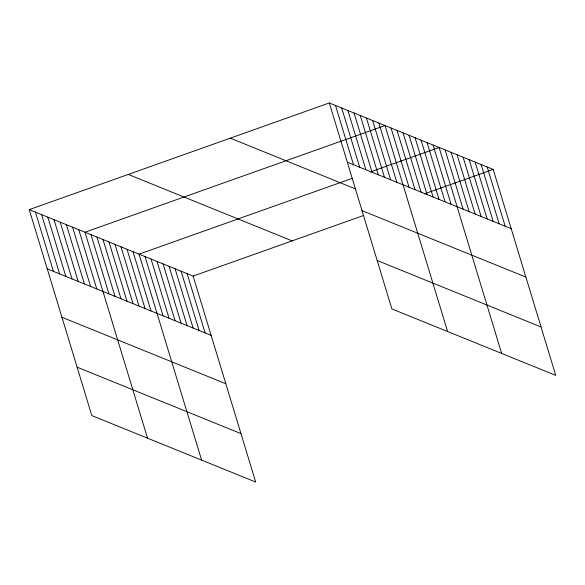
<?xml version="1.0" encoding="UTF-8"?>
<svg xmlns="http://www.w3.org/2000/svg" width="585" height="585" viewBox="0 0 585 585"><rect width="100%" height="100%" fill="white"/><g stroke="black" fill="none" stroke-linecap="round" stroke-linejoin="round"><path stroke-width="0.88" d="M29.25 209.627L193.116 276.076L255.689 482.04L91.823 415.591L29.25 209.627L329.311 102.96L493.177 169.409L555.75 375.373L391.884 308.924L329.311 102.96M352.133 178.396L139.04 254.153L201.613 460.11M370.217 171.968L439.101 147.478L501.674 353.442M193.116 276.076L363.548 215.492M424.293 193.898L493.177 169.409M347.314 162.213L511.18 228.669M230.293 138.155L355.848 189.079M362.02 210.629L525.886 277.078M377.179 260.508L541.045 326.964M128.269 174.425L292.134 240.881M47.253 268.881L211.119 335.337M61.966 317.297L225.825 383.753M77.118 367.175L240.983 433.631M487.166 166.974L505.169 226.234M481.155 164.539L499.159 223.792M475.152 162.103L493.155 221.357M469.141 159.661L487.144 218.922M463.13 157.226L481.133 216.487M457.126 154.791L475.13 214.044M451.115 152.356L469.119 211.609M445.105 149.921L463.108 209.174M433.09 145.043L451.093 204.304M427.079 142.608L445.083 201.862M421.076 140.173L439.079 199.427M415.065 137.731L433.068 196.991M409.054 135.296L427.057 194.556M403.05 132.861L421.054 192.121M397.039 130.426L415.043 189.679M391.029 127.991L409.039 187.244M447.598 331.512L385.025 125.548L84.964 232.223L147.537 438.187M378.831 123.04L396.835 182.301M372.645 120.532L390.648 179.785M366.451 118.024L384.455 177.277M360.265 115.508L378.268 174.769M354.071 113L372.075 172.253M347.885 110.492L365.888 169.745M341.691 107.976L359.695 167.237M335.498 105.468L353.501 164.729M187.105 273.641L205.108 332.902M181.094 271.206L199.097 330.466M175.09 268.771L193.094 328.024M169.08 266.336L187.083 325.589M163.069 263.893L181.072 323.154M157.065 261.458L175.069 320.719M151.054 259.023L169.058 318.277M145.043 256.588L163.054 315.841M133.029 251.711L151.032 310.971M127.025 249.276L145.029 308.536M121.015 246.841L139.018 306.094M115.004 244.406L133.007 303.659M109 241.963L127.004 301.224M102.989 239.528L120.993 298.789M96.978 237.093L114.982 296.354M90.975 234.658L108.978 293.911M78.77 229.708L96.774 288.968M72.584 227.199L90.587 286.46M66.39 224.691L84.394 283.944M60.204 222.176L78.207 281.436M54.01 219.667L72.013 278.928M47.824 217.159L65.827 276.412M41.63 214.644L59.633 273.904M35.444 212.136L53.447 271.396"/></g></svg>
